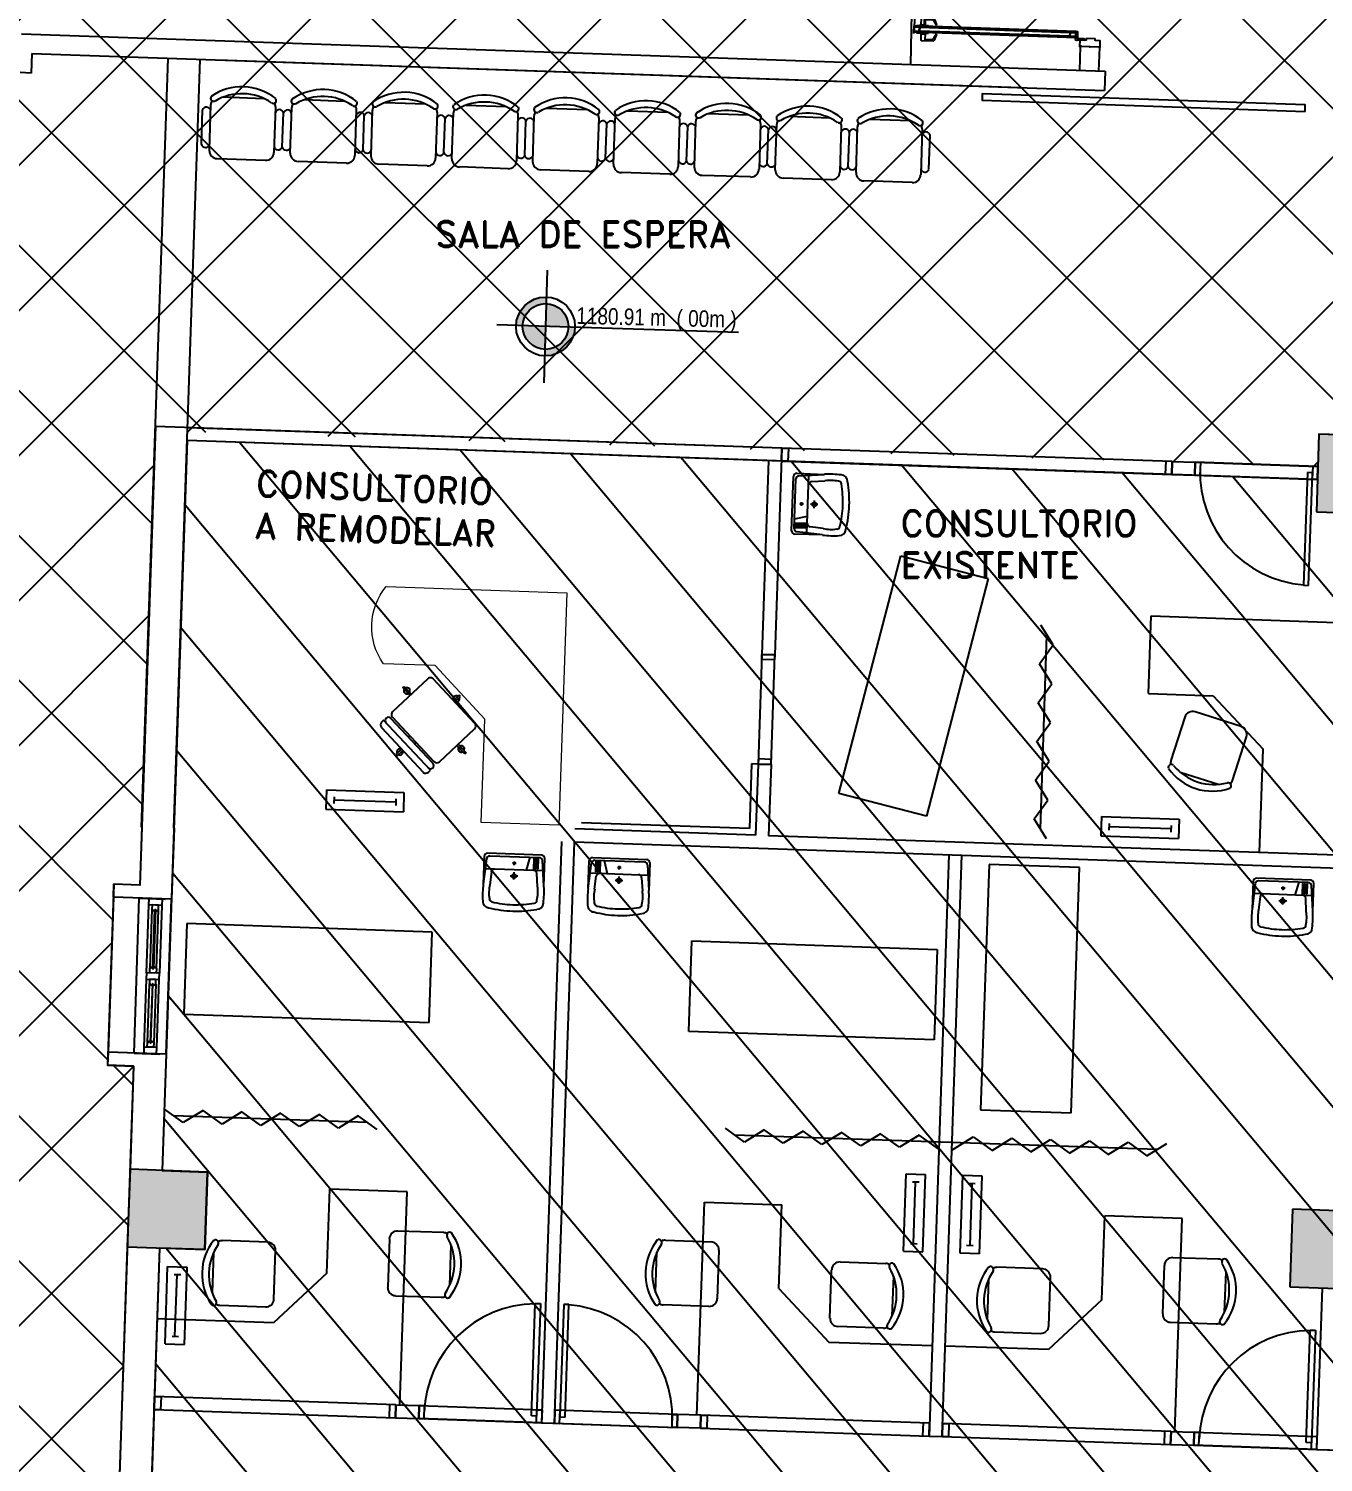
# Model space of a CAD drawing. Extents: x -28 to 149, y -33 to 76.
# Drawn here: x 68.86 to 78.88, y 21.71 to 32.8 of the extents above; entities that cross this region are included whole.
import ezdxf

# ---------------------------------------------------------------- set-up
doc = ezdxf.new("R2010")
doc.units = 0
doc.linetypes.add('HIDDEN2', pattern=[0.1875, 0.125, -0.0625])
for name, color, linetype in [('arq-escaleras', 1, 'Continuous'), ('arq-hatch', 252, 'Continuous'), ('arq-niveles', 1, 'Continuous'), ('arq-paredes-liv', 3, 'Continuous'), ('arq-proyección edificios anexos', 250, 'Continuous'), ('arq-puertas', 2, 'Continuous')]:
    doc.layers.add(name, color=color, linetype=linetype)
doc.layers.add('mv', color=191, linetype='Continuous', plot=False)
doc.styles.add('dape 2', font='ARIALN.TTF', dxfattribs={"height": 2.5})
doc.styles.add('ROMAND', font='ROMAND')

# ---------------------------------------------------------------- blocks, each defined once
blk = doc.blocks.new('S09')
for p, q in [((0.205, 0.258), (0.205, 0.348)), ((0.218, 0.348), (0.205, 0.348)), ((0.218, 0.348), (0.218, 0.258)), ((0, 0.228), (0, -0.242)), ((0.403, 0.258), (0.03, 0.258)), ((0.433, -0.242), (0.433, 0.228)), ((0.448, 0.231), (0.448, -0.244)), ((0.499, 0.258), (0.499, -0.271)), ((0.52, 0.258), (0.499, 0.258)), ((0.55, -0.242), (0.55, 0.232)), ((0, 0), (-0.062, 0)), ((-0.062, 0), (-0.062, -0.014)), ((0.448, 0.026), (0.433, 0.026)), ((0.61, 0), (0.55, 0)), ((0.61, -0.014), (0.61, 0)), ((-0.062, -0.014), (0, -0.014)), ((0.449, -0.042), (0.433, -0.042)), ((0.55, -0.014), (0.61, -0.014)), ((0.03, -0.272), (0.403, -0.272)), ((0.205, -0.355), (0.205, -0.272)), ((0.218, -0.272), (0.218, -0.355)), ((0.499, -0.271), (0.52, -0.271)), ((0.218, -0.355), (0.205, -0.355))]:
    blk.add_line(p, q)
for centre, radius, start, end in [((0.03, 0.228), 0.03, 90, 180), ((0.212, 0.301), 0.0245, 105.2437, 254.7563), ((0.212, 0.301), 0.0245, 285.2437, 74.7563), ((0.403, 0.228), 0.03, 0, 90), ((0.473, 0.232), 0.0257, 360, 180), ((0.52, 0.228), 0.0304, 8.8063, 90), ((-0.025, -0.007), 0.0246, 16.0134, 163.9866), ((0.575, -0.007), 0.024, 17.4264, 162.5736), ((-0.025, -0.007), 0.0246, 197.9938, 342.0062), ((0.575, -0.007), 0.024, 197.4264, 342.5736), ((0.03, -0.242), 0.03, 180, 270), ((0.212, -0.315), 0.0245, 106.3464, 253.6536), ((0.212, -0.315), 0.0245, 284.1467, 75.8533), ((0.403, -0.242), 0.03, 270, 360), ((0.473, -0.244), 0.0257, 180, 0), ((0.52, -0.242), 0.0292, 270, 0)]:
    blk.add_arc(centre, radius, start, end)
blk = doc.blocks.new('Torre Sur')
for points in [[(4.362, 30.868), (3.762, 30.889), (3.742, 30.289), (4.341, 30.269)], [(-4.839, 25.181), (-5.438, 25.202), (-5.459, 24.602), (-4.859, 24.581)], [(4.156, 24.872), (3.556, 24.893), (3.536, 24.293), (4.136, 24.272)]]:
    blk.add_hatch(color=256).paths.add_polyline_path(points)
for p, q in [((3.762, 30.889), (3.742, 30.289)), ((4.362, 30.868), (3.762, 30.889)), ((-0.394, 30.782), (-0.449, 29.183)), ((-0.397, 30.682), (-0.394, 30.782)), ((-0.394, 30.782), (-0.344, 30.78)), ((2.626, 30.678), (-0.394, 30.782)), ((-0.344, 30.78), (-0.347, 30.68)), ((-0.497, 30.685), (-0.549, 29.186)), ((-0.347, 30.68), (-0.397, 30.682)), ((-0.397, 30.682), (2.623, 30.578)), ((2.576, 30.68), (2.573, 30.58)), ((2.626, 30.678), (2.576, 30.68)), ((2.626, 30.678), (2.623, 30.578)), ((2.623, 30.578), (2.626, 30.678)), ((2.623, 30.578), (2.626, 30.678)), ((2.623, 30.578), (2.626, 30.678)), ((2.626, 30.678), (2.804, 30.672)), ((2.801, 30.572), (2.804, 30.672)), ((2.804, 30.672), (2.801, 30.572)), ((2.801, 30.572), (2.804, 30.672)), ((2.804, 30.672), (3.754, 30.639)), ((3.754, 30.639), (2.804, 30.672)), ((2.804, 30.672), (2.844, 30.67)), ((2.844, 30.67), (2.841, 30.571)), ((3.714, 30.641), (3.71, 30.541)), ((3.754, 30.639), (3.714, 30.641)), ((3.75, 30.539), (3.754, 30.639)), ((3.75, 30.539), (3.754, 30.639)), ((-0.319, 30.143), (-0.305, 30.563)), ((-0.299, 30.16), (-0.286, 30.544)), ((-0.279, 30.587), (-0.064, 30.579)), ((-0.262, 30.568), (-0.064, 30.579)), ((-0.2, 30.125), (-0.185, 30.573)), ((-0.163, 30.524), (-0.061, 30.529)), ((2.573, 30.58), (2.623, 30.578)), ((2.623, 30.578), (2.801, 30.572)), ((2.801, 30.572), (3.75, 30.539)), ((2.841, 30.571), (2.801, 30.572)), ((3.672, 30.592), (3.642, 29.722)), ((3.712, 30.591), (3.672, 30.592)), ((3.682, 29.72), (3.712, 30.591)), ((3.71, 30.541), (3.75, 30.539)), ((-0.227, 30.35), (-0.256, 30.351)), ((-0.243, 30.335), (-0.242, 30.365)), ((-0.116, 30.346), (-0.172, 30.348)), ((-0.143, 30.317), (-0.141, 30.377)), ((3.742, 30.289), (4.341, 30.269)), ((-0.296, 30.234), (-0.195, 30.256)), ((-0.291, 30.173), (-0.208, 30.17)), ((-0.291, 30.168), (-0.291, 30.173)), ((-0.29, 30.203), (-0.207, 30.2)), ((-0.29, 30.198), (-0.29, 30.203)), ((-0.29, 30.198), (-0.208, 30.195)), ((-0.29, 30.188), (-0.208, 30.185)), ((-0.29, 30.183), (-0.29, 30.188)), ((-0.29, 30.183), (-0.208, 30.18)), ((-0.208, 30.195), (-0.207, 30.2)), ((-0.208, 30.18), (-0.208, 30.185)), ((-0.074, 30.159), (-0.176, 30.172)), ((-0.08, 30.11), (-0.295, 30.117)), ((-0.291, 30.168), (-0.209, 30.165)), ((-0.08, 30.11), (-0.277, 30.134)), ((-0.209, 30.165), (-0.208, 30.17)), ((0.047, 28.11), (0.526, 29.949)), ((0.526, 29.949), (1.203, 29.772)), ((1.203, 29.772), (0.724, 27.934)), ((3.642, 29.722), (3.682, 29.72)), ((1.705, 29.259), (1.61, 29.412)), ((2.443, 28.883), (2.463, 29.483)), ((2.463, 29.483), (3.963, 29.431)), ((1.606, 27.836), (1.657, 29.335)), ((-0.549, 29.186), (-0.578, 28.337)), ((-0.55, 29.146), (-0.549, 29.186)), ((-0.449, 29.183), (-0.549, 29.186)), ((-0.549, 29.186), (-0.449, 29.183)), ((-0.478, 28.333), (-0.449, 29.183)), ((-0.449, 29.183), (-0.45, 29.143)), ((1.6, 29.112), (1.705, 29.259)), ((-0.45, 29.143), (-0.55, 29.146)), ((1.694, 28.959), (1.6, 29.112)), ((1.589, 28.812), (1.694, 28.959)), ((2.443, 28.883), (2.943, 28.866)), ((2.943, 28.866), (3.329, 28.453)), ((1.684, 28.659), (1.589, 28.812)), ((3.16, 28.627), (2.803, 28.741)), ((1.579, 28.513), (1.684, 28.659)), ((2.724, 28.701), (2.616, 28.364)), ((1.674, 28.359), (1.579, 28.513)), ((3.092, 28.211), (3.2, 28.548)), ((3.301, 27.653), (3.329, 28.453)), ((-0.628, 28.338), (-0.645, 27.839)), ((-0.578, 28.337), (-0.628, 28.338)), ((-0.578, 28.337), (-0.597, 27.787)), ((-0.576, 28.377), (-0.578, 28.337)), ((-0.478, 28.333), (-0.578, 28.337)), ((-0.578, 28.337), (-0.478, 28.333)), ((-0.578, 28.337), (-0.478, 28.333)), ((-0.476, 28.373), (-0.576, 28.377)), ((-0.478, 28.333), (-0.497, 27.783)), ((-0.478, 28.333), (-0.476, 28.373)), ((1.569, 28.213), (1.674, 28.359)), ((1.664, 28.059), (1.569, 28.213)), ((2.687, 28.275), (2.983, 28.181)), ((0.724, 27.934), (0.047, 28.11)), ((1.558, 27.913), (1.664, 28.059)), ((-5.347, 27.85), (-5.363, 27.4)), ((-0.645, 27.839), (-1.944, 27.883)), ((1.653, 27.76), (1.558, 27.913)), ((2.079, 27.932), (2.074, 27.782)), ((2.079, 27.932), (2.679, 27.912)), ((2.138, 27.878), (2.136, 27.827)), ((2.137, 27.855), (2.616, 27.839)), ((2.617, 27.862), (2.615, 27.811)), ((2.679, 27.912), (2.674, 27.762)), ((-5.097, 27.841), (-5.116, 27.292)), ((-2.099, 27.738), (-2.254, 23.241)), ((-2.154, 23.238), (-1.999, 27.735)), ((-1.999, 27.735), (0.999, 27.632)), ((-0.597, 27.787), (-1.996, 27.835)), ((3.901, 27.632), (-0.497, 27.783)), ((2.074, 27.782), (2.674, 27.762)), ((-2.697, 27.623), (-2.705, 27.408)), ((-2.252, 27.633), (-2.671, 27.647)), ((-2.27, 27.613), (-2.654, 27.626)), ((0.899, 27.635), (0.745, 23.138)), ((0.845, 23.135), (0.999, 27.632)), ((0.999, 27.632), (3.997, 27.529)), ((-2.68, 27.604), (-2.705, 27.408)), ((-2.242, 27.512), (-2.69, 27.528)), ((-2.449, 27.569), (-2.479, 27.57)), ((-2.465, 27.555), (-2.464, 27.584)), ((-2.344, 27.616), (-2.373, 27.517)), ((-2.314, 27.607), (-2.317, 27.525)), ((-2.312, 27.525), (-2.317, 27.525)), ((-2.309, 27.607), (-2.314, 27.607)), ((-2.309, 27.607), (-2.312, 27.525)), ((-2.299, 27.607), (-2.302, 27.524)), ((-2.297, 27.524), (-2.302, 27.524)), ((-2.294, 27.606), (-2.299, 27.607)), ((-2.294, 27.606), (-2.297, 27.524)), ((-2.284, 27.606), (-2.287, 27.524)), ((-2.282, 27.523), (-2.287, 27.524)), ((-2.279, 27.606), (-2.284, 27.606)), ((-2.279, 27.606), (-2.282, 27.523)), ((-2.235, 27.392), (-2.246, 27.59)), ((-2.235, 27.392), (-2.228, 27.607)), ((-1.893, 27.375), (-1.885, 27.59)), ((-1.893, 27.375), (-1.868, 27.572)), ((-1.859, 27.614), (-1.44, 27.6)), ((-1.842, 27.593), (-1.458, 27.58)), ((-1.834, 27.586), (-1.837, 27.503)), ((-1.834, 27.586), (-1.829, 27.586)), ((-1.829, 27.586), (-1.832, 27.503)), ((-1.819, 27.585), (-1.822, 27.503)), ((-1.819, 27.585), (-1.814, 27.585)), ((-1.814, 27.585), (-1.817, 27.503)), ((-1.804, 27.585), (-1.807, 27.502)), ((-1.804, 27.585), (-1.799, 27.584)), ((-1.799, 27.584), (-1.802, 27.502)), ((-1.768, 27.591), (-1.746, 27.49)), ((-1.667, 27.537), (-1.637, 27.536)), ((-1.652, 27.522), (-1.651, 27.551)), ((-1.434, 27.557), (-1.423, 27.359)), ((-1.416, 27.574), (-1.423, 27.359)), ((1.209, 27.561), (1.144, 25.663)), ((1.909, 27.537), (1.209, 27.561)), ((1.844, 25.638), (1.909, 27.537)), ((-5.566, 27.307), (-5.563, 27.407)), ((-5.363, 27.4), (-5.563, 27.407)), ((-2.642, 27.503), (-2.655, 27.402)), ((-2.437, 27.469), (-2.497, 27.471)), ((-2.468, 27.443), (-2.466, 27.5)), ((-2.285, 27.389), (-2.291, 27.491)), ((-1.878, 27.495), (-1.43, 27.479)), ((-1.843, 27.369), (-1.83, 27.47)), ((-1.837, 27.503), (-1.832, 27.503)), ((-1.822, 27.503), (-1.817, 27.503)), ((-1.807, 27.502), (-1.802, 27.502)), ((-1.685, 27.438), (-1.625, 27.436)), ((-1.656, 27.41), (-1.654, 27.467)), ((-1.479, 27.458), (-1.473, 27.356)), ((3.252, 27.43), (3.245, 27.215)), ((3.269, 27.412), (3.245, 27.215)), ((3.698, 27.44), (3.278, 27.454)), ((3.679, 27.42), (3.295, 27.434)), ((3.605, 27.423), (3.576, 27.324)), ((3.635, 27.414), (3.633, 27.332)), ((3.64, 27.414), (3.635, 27.414)), ((3.64, 27.414), (3.638, 27.332)), ((3.65, 27.414), (3.648, 27.331)), ((3.655, 27.414), (3.65, 27.414)), ((3.655, 27.414), (3.653, 27.331)), ((3.665, 27.413), (3.663, 27.331)), ((3.67, 27.413), (3.665, 27.413)), ((3.67, 27.413), (3.668, 27.331)), ((3.714, 27.199), (3.722, 27.414)), ((-5.566, 27.307), (-5.607, 26.108)), ((-5.116, 27.292), (-5.566, 27.307)), ((-5.407, 26.101), (-5.366, 27.3)), ((-5.407, 26.101), (-5.366, 27.3)), ((-5.366, 27.3), (-5.166, 27.293)), ((-5.366, 27.3), (-5.166, 27.293)), ((-5.366, 27.3), (-5.166, 27.293)), ((-5.366, 27.3), (-5.166, 27.293)), ((-5.366, 27.3), (-5.166, 27.293)), ((-5.366, 27.3), (-5.166, 27.293)), ((-5.33, 27.299), (-5.203, 27.295)), ((-5.303, 27.298), (-5.228, 27.296)), ((-5.292, 27.248), (-5.29, 27.298)), ((-5.29, 27.298), (-5.19, 27.294)), ((-5.19, 27.294), (-5.192, 27.244)), ((-5.157, 26.092), (-5.116, 27.292)), ((-5.157, 26.092), (-5.116, 27.292)), ((3.707, 27.319), (3.26, 27.335)), ((3.307, 27.31), (3.294, 27.209)), ((3.5, 27.377), (3.47, 27.378)), ((3.481, 27.25), (3.483, 27.307)), ((3.485, 27.362), (3.486, 27.391)), ((3.638, 27.332), (3.633, 27.332)), ((3.653, 27.331), (3.648, 27.331)), ((3.664, 27.196), (3.659, 27.298)), ((3.668, 27.331), (3.663, 27.331)), ((3.714, 27.199), (3.703, 27.397)), ((-5.31, 26.723), (-5.292, 27.248)), ((-5.192, 27.244), (-5.292, 27.248)), ((-5.268, 27.212), (-5.284, 26.757)), ((-5.267, 27.247), (-5.268, 27.212)), ((-5.268, 27.212), (-5.248, 27.197)), ((-5.217, 27.245), (-5.267, 27.247)), ((-5.261, 26.756), (-5.245, 27.211)), ((-5.241, 27.211), (-5.257, 26.756)), ((-5.248, 27.197), (-5.247, 27.213)), ((-5.247, 27.213), (-5.239, 27.213)), ((-5.245, 27.211), (-5.241, 27.211)), ((-5.239, 27.213), (-5.24, 27.197)), ((-5.24, 27.197), (-5.218, 27.21)), ((-5.234, 26.755), (-5.218, 27.21)), ((-5.218, 27.21), (-5.217, 27.245)), ((-5.192, 27.244), (-5.21, 26.72)), ((3.512, 27.276), (3.452, 27.278)), ((-4.998, 27.103), (-5.022, 26.403)), ((-3.099, 27.038), (-4.998, 27.103)), ((-3.123, 26.338), (-3.099, 27.038)), ((-1.114, 26.269), (-1.09, 26.969)), ((-1.09, 26.969), (0.808, 26.903)), ((0.808, 26.903), (0.784, 26.204)), ((-5.285, 26.722), (-5.284, 26.757)), ((-5.284, 26.757), (-5.262, 26.77)), ((-5.262, 26.77), (-5.263, 26.754)), ((-5.263, 26.754), (-5.255, 26.754)), ((-5.257, 26.756), (-5.261, 26.756)), ((-5.255, 26.754), (-5.254, 26.77)), ((-5.254, 26.77), (-5.234, 26.755)), ((-5.234, 26.755), (-5.235, 26.72)), ((-5.312, 26.673), (-5.33, 26.148)), ((-5.31, 26.723), (-5.312, 26.673)), ((-5.312, 26.673), (-5.212, 26.67)), ((-5.21, 26.72), (-5.31, 26.723)), ((-5.304, 26.182), (-5.288, 26.637)), ((-5.287, 26.672), (-5.288, 26.637)), ((-5.288, 26.637), (-5.267, 26.623)), ((-5.237, 26.67), (-5.287, 26.672)), ((-5.235, 26.72), (-5.285, 26.722)), ((-5.265, 26.636), (-5.281, 26.182)), ((-5.277, 26.182), (-5.261, 26.636)), ((-5.267, 26.623), (-5.267, 26.638)), ((-5.267, 26.638), (-5.259, 26.638)), ((-5.261, 26.636), (-5.265, 26.636)), ((-5.259, 26.638), (-5.259, 26.623)), ((-5.259, 26.623), (-5.238, 26.635)), ((-5.238, 26.635), (-5.254, 26.181)), ((-5.238, 26.635), (-5.237, 26.67)), ((-5.23, 26.145), (-5.212, 26.67)), ((-5.212, 26.67), (-5.21, 26.72)), ((-5.022, 26.403), (-3.123, 26.338)), ((-5.305, 26.147), (-5.304, 26.182)), ((-5.304, 26.182), (-5.282, 26.195)), ((-5.282, 26.195), (-5.283, 26.18)), ((-5.283, 26.18), (-5.275, 26.179)), ((-5.281, 26.182), (-5.277, 26.182)), ((-5.275, 26.179), (-5.274, 26.195)), ((-5.274, 26.195), (-5.254, 26.181)), ((-5.254, 26.181), (-5.255, 26.146)), ((0.784, 26.204), (-1.114, 26.269)), ((-5.607, 26.108), (-5.611, 26.008)), ((-5.157, 26.092), (-5.607, 26.108)), ((-5.407, 26.101), (-5.207, 26.094)), ((-5.407, 26.101), (-5.207, 26.094)), ((-5.407, 26.101), (-5.207, 26.094)), ((-5.407, 26.101), (-5.207, 26.094)), ((-5.407, 26.101), (-5.207, 26.094)), ((-5.407, 26.101), (-5.207, 26.094)), ((-5.244, 26.095), (-5.371, 26.1)), ((-5.344, 26.099), (-5.269, 26.096)), ((-5.33, 26.148), (-5.331, 26.098)), ((-5.331, 26.098), (-5.232, 26.095)), ((-5.23, 26.145), (-5.33, 26.148)), ((-5.255, 26.146), (-5.305, 26.147)), ((-5.232, 26.095), (-5.23, 26.145)), ((-5.157, 26.092), (-5.188, 25.193)), ((-5.411, 26.001), (-5.611, 26.008)), ((-5.411, 26.001), (-5.438, 25.202)), ((-5.026, 25.563), (-5.172, 25.668)), ((-4.872, 25.657), (-5.026, 25.563)), ((-4.726, 25.552), (-4.872, 25.657)), ((-4.572, 25.647), (-4.726, 25.552)), ((-4.426, 25.542), (-4.572, 25.647)), ((-4.273, 25.637), (-4.426, 25.542)), ((-4.126, 25.532), (-4.273, 25.637)), ((-3.973, 25.626), (-4.126, 25.532)), ((-3.826, 25.521), (-3.973, 25.626)), ((1.144, 25.663), (1.844, 25.638)), ((-3.6, 25.564), (-5.099, 25.615)), ((-3.673, 25.616), (-3.826, 25.521)), ((-3.526, 25.511), (-3.673, 25.616)), ((-0.684, 25.413), (-0.83, 25.519)), ((2.508, 25.354), (-0.757, 25.466)), ((-0.53, 25.508), (-0.684, 25.413)), ((-0.384, 25.403), (-0.53, 25.508)), ((-0.23, 25.498), (-0.384, 25.403)), ((-0.084, 25.393), (-0.23, 25.498)), ((0.069, 25.488), (-0.084, 25.393)), ((0.216, 25.383), (0.069, 25.488)), ((0.369, 25.477), (0.216, 25.383)), ((0.516, 25.372), (0.369, 25.477)), ((0.669, 25.467), (0.516, 25.372)), ((0.821, 25.358), (0.669, 25.467)), ((0.921, 25.351), (1.085, 25.453)), ((1.085, 25.453), (1.232, 25.348)), ((1.232, 25.348), (1.385, 25.442)), ((1.385, 25.442), (1.532, 25.337)), ((1.532, 25.337), (1.685, 25.432)), ((1.685, 25.432), (1.832, 25.327)), ((1.832, 25.327), (1.985, 25.422)), ((1.985, 25.422), (2.131, 25.317)), ((2.131, 25.317), (2.285, 25.412)), ((2.285, 25.412), (2.431, 25.306)), ((2.431, 25.306), (2.585, 25.401)), ((-5.438, 25.202), (-5.459, 24.602)), ((-4.839, 25.181), (-5.438, 25.202)), ((-4.859, 24.581), (-4.839, 25.181)), ((0.547, 24.569), (0.568, 25.168)), ((0.568, 25.168), (0.718, 25.163)), ((0.617, 25.106), (0.668, 25.104)), ((0.624, 24.627), (0.641, 25.105)), ((0.697, 24.564), (0.718, 25.163)), ((0.985, 24.554), (1.005, 25.153)), ((1.155, 25.148), (1.005, 25.153)), ((1.101, 25.09), (1.05, 25.091)), ((1.062, 24.612), (1.078, 25.09)), ((1.135, 24.549), (1.155, 25.148)), ((-3.915, 24.399), (-3.893, 25.048)), ((-3.293, 25.028), (-3.893, 25.048)), ((-3.35, 23.379), (-3.293, 25.028)), ((-1.051, 23.3), (-0.994, 24.949)), ((-0.994, 24.949), (-0.395, 24.928)), ((-0.417, 24.279), (-0.395, 24.928)), ((3.556, 24.893), (3.536, 24.293)), ((4.156, 24.872), (3.556, 24.893)), ((2.082, 24.193), (2.104, 24.842)), ((2.704, 24.822), (2.104, 24.842)), ((2.647, 23.173), (2.704, 24.822)), ((-4.372, 24.638), (-4.726, 24.65)), ((-3.431, 24.664), (-3.444, 24.289)), ((-3.013, 24.712), (-3.367, 24.724)), ((-1.295, 24.653), (-0.941, 24.641)), ((0.601, 24.628), (0.652, 24.626)), ((-5.459, 24.602), (-5.572, 21.304)), ((-5.459, 24.602), (-5.572, 21.304)), ((-5.459, 24.602), (-4.859, 24.581)), ((-5.209, 24.593), (-5.322, 21.295)), ((-4.792, 24.557), (-4.802, 24.247)), ((-4.325, 24.198), (-4.312, 24.573)), ((-2.964, 24.305), (-2.954, 24.615)), ((-1.372, 24.25), (-1.361, 24.56)), ((-0.881, 24.576), (-0.894, 24.201)), ((0.547, 24.569), (0.697, 24.564)), ((1.135, 24.549), (0.985, 24.554)), ((1.085, 24.611), (1.034, 24.613)), ((2.984, 24.506), (2.63, 24.518)), ((-5.167, 23.851), (-5.147, 24.451)), ((-5.147, 24.451), (-4.997, 24.446)), ((-5.017, 23.846), (-4.997, 24.446)), ((-0.022, 24.051), (-0.009, 24.425)), ((0.056, 24.486), (0.41, 24.473)), ((1.624, 24.432), (1.27, 24.444)), ((2.565, 24.458), (2.552, 24.083)), ((3.032, 24.099), (3.043, 24.409)), ((-5.097, 24.389), (-5.046, 24.387)), ((-5.09, 23.909), (-5.074, 24.388)), ((-3.915, 24.399), (-4.328, 24.013)), ((0.469, 24.376), (0.458, 24.067)), ((1.205, 24.351), (1.194, 24.041)), ((1.672, 23.992), (1.685, 24.367)), ((3.536, 24.293), (4.136, 24.272)), ((-3.384, 24.224), (-3.03, 24.212)), ((-0.417, 24.279), (-0.031, 23.865)), ((2.082, 24.193), (1.668, 23.807)), ((3.786, 24.284), (3.743, 23.035)), ((3.786, 24.284), (3.743, 23.035)), ((-4.743, 24.15), (-4.389, 24.138)), ((-2.332, 23.294), (-2.302, 24.164)), ((-2.302, 24.164), (-2.262, 24.163)), ((-2.262, 24.163), (-2.292, 23.292)), ((-2.082, 24.157), (-2.112, 23.286)), ((-2.042, 24.155), (-2.082, 24.157)), ((-2.072, 23.285), (-2.042, 24.155)), ((-0.959, 24.141), (-1.313, 24.153)), ((-4.328, 24.013), (-5.228, 24.044)), ((0.392, 23.974), (0.039, 23.986)), ((2.613, 24.019), (2.967, 24.006)), ((-5.167, 23.851), (-5.017, 23.846)), ((-5.113, 23.91), (-5.062, 23.908)), ((-0.031, 23.865), (0.769, 23.838)), ((1.253, 23.944), (1.607, 23.932)), ((3.664, 23.088), (3.694, 23.958)), ((3.694, 23.958), (3.734, 23.957)), ((3.734, 23.957), (3.705, 23.086)), ((1.668, 23.807), (0.869, 23.834)), ((-5.252, 23.344), (-5.248, 23.444)), ((-5.248, 23.444), (-5.252, 23.344)), ((-5.248, 23.444), (-5.198, 23.442)), ((-3.38, 23.38), (-5.248, 23.444)), ((-5.198, 23.442), (-5.202, 23.342)), ((-5.202, 23.342), (-5.252, 23.344)), ((-5.252, 23.344), (-3.383, 23.28)), ((-3.429, 23.381), (-3.433, 23.282)), ((-3.38, 23.38), (-3.429, 23.381)), ((-3.38, 23.38), (-3.383, 23.28)), ((-3.38, 23.38), (-3.383, 23.28)), ((-3.383, 23.28), (-3.38, 23.38)), ((-3.383, 23.28), (-3.38, 23.38)), ((-3.383, 23.28), (-3.38, 23.38)), ((-3.38, 23.38), (-3.2, 23.374)), ((-3.203, 23.274), (-3.2, 23.374)), ((-3.203, 23.274), (-3.2, 23.374)), ((-3.2, 23.374), (-3.203, 23.274)), ((-3.2, 23.374), (-2.25, 23.341)), ((-3.16, 23.372), (-3.2, 23.374)), ((-3.163, 23.272), (-3.16, 23.372)), ((-2.294, 23.242), (-2.29, 23.342)), ((-2.29, 23.342), (-2.25, 23.341)), ((-2.25, 23.341), (-2.254, 23.241)), ((-2.25, 23.341), (-2.254, 23.241)), ((-2.15, 23.338), (-2.154, 23.238)), ((-2.15, 23.338), (-2.154, 23.238)), ((-1.201, 23.305), (-2.15, 23.338)), ((-2.11, 23.336), (-2.15, 23.338)), ((-2.114, 23.236), (-2.11, 23.336)), ((-1.244, 23.206), (-1.241, 23.306)), ((-1.241, 23.306), (-1.201, 23.305)), ((-1.204, 23.205), (-1.201, 23.305)), ((-1.204, 23.205), (-1.201, 23.305)), ((-1.201, 23.305), (-1.204, 23.205)), ((-1.021, 23.299), (-1.201, 23.305)), ((-1.021, 23.299), (-1.024, 23.199)), ((-1.024, 23.199), (-1.021, 23.299)), ((-1.024, 23.199), (-1.021, 23.299)), ((-1.021, 23.299), (-1.024, 23.199)), ((-1.021, 23.299), (-0.971, 23.297)), ((0.748, 23.238), (-1.021, 23.299)), ((-0.971, 23.297), (-0.974, 23.197)), ((-3.433, 23.282), (-3.383, 23.28)), ((-3.383, 23.28), (-3.203, 23.274)), ((-3.203, 23.274), (-1.204, 23.205)), ((-2.254, 23.241), (-3.203, 23.274)), ((-3.203, 23.274), (-3.163, 23.272)), ((-2.292, 23.292), (-2.332, 23.294)), ((-2.254, 23.241), (-2.294, 23.242)), ((-2.254, 23.241), (-2.154, 23.238)), ((-2.154, 23.238), (-1.204, 23.205)), ((-2.154, 23.238), (-2.114, 23.236)), ((-2.112, 23.286), (-2.072, 23.285)), ((-1.204, 23.205), (-1.244, 23.206)), ((-1.024, 23.199), (-1.204, 23.205)), ((-0.974, 23.197), (-1.024, 23.199)), ((-1.024, 23.199), (0.745, 23.138)), ((0.698, 23.24), (0.695, 23.14)), ((0.748, 23.238), (0.698, 23.24)), ((0.745, 23.138), (0.748, 23.238)), ((0.745, 23.138), (0.748, 23.238)), ((0.848, 23.235), (0.845, 23.135)), ((0.845, 23.135), (0.848, 23.235)), ((2.617, 23.174), (0.848, 23.235)), ((0.848, 23.235), (0.898, 23.233)), ((0.898, 23.233), (0.895, 23.133)), ((0.695, 23.14), (0.745, 23.138)), ((0.745, 23.138), (0.845, 23.135)), ((0.845, 23.135), (2.614, 23.074)), ((0.895, 23.133), (0.845, 23.135)), ((2.567, 23.176), (2.564, 23.076)), ((2.564, 23.076), (2.614, 23.074)), ((2.617, 23.174), (2.567, 23.176)), ((2.617, 23.174), (2.614, 23.074)), ((2.614, 23.074), (2.617, 23.174)), ((2.617, 23.174), (2.614, 23.074)), ((2.614, 23.074), (2.617, 23.174)), ((2.614, 23.074), (2.617, 23.174)), ((2.614, 23.074), (2.793, 23.068)), ((2.617, 23.174), (2.797, 23.168)), ((2.793, 23.068), (2.797, 23.168)), ((2.793, 23.068), (2.797, 23.168)), ((2.797, 23.168), (2.793, 23.068)), ((2.797, 23.168), (3.746, 23.135)), ((2.837, 23.166), (2.797, 23.168)), ((2.833, 23.066), (2.837, 23.166)), ((3.705, 23.086), (3.664, 23.088)), ((3.703, 23.036), (3.706, 23.136)), ((3.706, 23.136), (3.746, 23.135)), ((3.746, 23.135), (3.743, 23.035)), ((3.746, 23.135), (3.743, 23.035)), ((2.793, 23.068), (4.792, 22.999)), ((3.743, 23.035), (2.793, 23.068)), ((2.793, 23.068), (2.833, 23.066)), ((3.743, 23.035), (3.703, 23.036)), ((3.743, 23.035), (3.843, 23.032))]:
    blk.add_line(p, q)
for centre, radius in [((-0.242, 30.35), 0.00666), ((-0.142, 30.347), 0.0162), ((-2.464, 27.57), 0.00666), ((-1.652, 27.537), 0.00666), ((-2.467, 27.47), 0.0162), ((-1.655, 27.437), 0.0162), ((3.482, 27.277), 0.0162), ((3.485, 27.377), 0.00666)]:
    blk.add_circle(centre, radius)
for centre, radius, start, end in [((3.712, 30.591), 0.87, 178.033, 265.3888), ((-0.28, 30.562), 0.025, 88.033, 178.033), ((-0.261, 30.543), 0.025, 93.2274, 178.033), ((-0.162, 30.499), 0.025, 93.2274, 178.033), ((-0.026, 29.788), 0.792, 83.3254, 92.7406), ((-0.019, 30.253), 0.279, 77.1819, 98.6582), ((0.042, 30.501), 0.025, 9.7087, 88.033), ((0.064, 30.525), 0.05, 358.033, 88.033), ((-0.738, 30.367), 0.816, 358.033, 9.7087), ((-0.738, 30.367), 0.866, 358.033, 10.3734), ((-0.738, 30.367), 0.816, 346.3573, 358.033), ((-0.738, 30.367), 0.866, 345.6927, 358.033), ((-0.172, 30.197), 0.025, 178.033, 262.8386), ((0.031, 30.181), 0.025, 268.033, 346.3573), ((-0.294, 30.142), 0.025, 178.033, 268.033), ((-0.274, 30.159), 0.025, 178.033, 262.8386), ((0.012, 30.896), 0.792, 263.3254, 272.7406), ((-0.013, 30.432), 0.279, 257.4079, 278.8842), ((0.051, 30.155), 0.05, 268.033, 358.033), ((2.784, 28.682), 0.0625, 72.1915, 162.1915), ((3.141, 28.567), 0.0625, 342.1915, 72.1915), ((2.619, 28.312), 0.0229, 40.1641, 198.8816), ((2.937, 28.545), 0.417, 215.3216, 289.0614), ((2.676, 28.345), 0.0625, 162.1915, 189.7759), ((2.951, 28.588), 0.409, 219.7672, 284.6157), ((3.06, 28.17), 0.0229, 305.5014, 104.2189), ((3.033, 28.23), 0.0625, 314.607, 342.1915), ((-2.672, 27.622), 0.025, 88.033, 178.033), ((-2.655, 27.601), 0.025, 88.033, 172.8386), ((-2.253, 27.608), 0.025, 358.033, 88.033), ((-2.618, 27.5), 0.025, 88.033, 172.8386), ((-2.316, 27.49), 0.025, 3.2274, 88.033), ((-2.271, 27.588), 0.025, 3.2274, 88.033), ((-1.86, 27.589), 0.025, 88.033, 178.033), ((-1.843, 27.568), 0.025, 88.033, 172.8386), ((-1.459, 27.555), 0.025, 3.2274, 88.033), ((-1.441, 27.575), 0.025, 358.033, 88.033), ((-1.918, 27.316), 0.792, 173.3254, 182.7406), ((-2.382, 27.341), 0.279, 167.4079, 188.8842), ((-1.805, 27.467), 0.025, 88.033, 172.8386), ((-1.504, 27.457), 0.025, 3.2274, 88.033), ((3.277, 27.429), 0.025, 88.033, 178.033), ((3.294, 27.409), 0.025, 88.033, 172.8386), ((3.678, 27.395), 0.025, 3.2274, 88.033), ((3.697, 27.415), 0.025, 358.033, 88.033), ((-2.633, 27.297), 0.025, 178.033, 256.3573), ((-2.561, 27.347), 0.279, 347.1819, 8.6582), ((-3.026, 27.354), 0.792, 353.3254, 2.7406), ((-1.106, 27.283), 0.792, 173.3254, 182.7406), ((-1.57, 27.308), 0.279, 167.4079, 188.8842), ((-1.749, 27.314), 0.279, 347.1819, 8.6582), ((-2.214, 27.321), 0.792, 353.3254, 2.7406), ((3.332, 27.307), 0.025, 88.033, 172.8386), ((3.634, 27.297), 0.025, 3.2274, 88.033), ((-2.659, 27.276), 0.05, 178.033, 268.033), ((-2.447, 28.065), 0.866, 255.6927, 268.033), ((-2.447, 28.065), 0.816, 256.3573, 268.033), ((-2.447, 28.065), 0.866, 268.033, 280.3734), ((-2.447, 28.065), 0.816, 268.033, 279.7087), ((-2.314, 27.286), 0.025, 279.7087, 358.033), ((-2.289, 27.264), 0.05, 268.033, 358.033), ((-1.847, 27.243), 0.05, 178.033, 268.033), ((-1.635, 28.032), 0.866, 255.6927, 268.033), ((-1.821, 27.264), 0.025, 178.033, 256.3573), ((-1.635, 28.032), 0.816, 256.3573, 268.033), ((-1.635, 28.032), 0.866, 268.033, 280.3734), ((-1.635, 28.032), 0.816, 268.033, 279.7087), ((-1.502, 27.253), 0.025, 279.7087, 358.033), ((-1.477, 27.231), 0.05, 268.033, 358.033), ((4.031, 27.123), 0.792, 173.3254, 182.7406), ((3.567, 27.148), 0.279, 167.4079, 188.8842), ((3.388, 27.154), 0.279, 347.1819, 8.6582), ((2.923, 27.161), 0.792, 353.3254, 2.7406), ((3.29, 27.084), 0.05, 178.033, 268.033), ((3.316, 27.104), 0.025, 178.033, 256.3573), ((3.502, 27.872), 0.816, 256.3573, 268.033), ((3.502, 27.872), 0.816, 268.033, 279.7087), ((3.636, 27.093), 0.025, 279.7087, 358.033), ((3.66, 27.071), 0.05, 268.033, 358.033), ((3.502, 27.872), 0.866, 255.6927, 268.033), ((3.502, 27.872), 0.866, 268.033, 280.3734), ((-4.464, 24.391), 0.417, 141.1631, 214.9029), ((-4.776, 24.633), 0.0229, 326.0056, 124.7231), ((-4.728, 24.587), 0.0625, 88.033, 115.6175), ((-4.374, 24.575), 0.0625, 358.033, 88.033), ((-3.369, 24.662), 0.0625, 88.033, 178.033), ((-3.015, 24.65), 0.0625, 60.4486, 88.033), ((-3.337, 24.473), 0.409, 325.6088, 30.4573), ((-2.965, 24.692), 0.0229, 51.343, 210.0604), ((-3.292, 24.471), 0.417, 321.1631, 34.9029), ((-1.033, 24.394), 0.417, 141.1631, 214.9029), ((-1.345, 24.636), 0.0229, 326.0056, 124.7231), ((-1.298, 24.591), 0.0625, 88.033, 115.6175), ((-0.944, 24.578), 0.0625, 358.033, 88.033), ((-4.419, 24.389), 0.409, 145.6088, 210.4573), ((-0.988, 24.392), 0.409, 145.6088, 210.4573), ((2.628, 24.456), 0.0625, 88.033, 178.033), ((0.054, 24.423), 0.0625, 88.033, 178.033), ((0.408, 24.411), 0.0625, 60.4486, 88.033), ((0.085, 24.234), 0.409, 325.6088, 30.4573), ((0.458, 24.454), 0.0229, 51.343, 210.0604), ((0.13, 24.233), 0.417, 321.1631, 34.9029), ((1.532, 24.185), 0.417, 141.1631, 214.9029), ((1.578, 24.183), 0.409, 145.6088, 210.4573), ((1.221, 24.427), 0.0229, 326.0056, 124.7231), ((1.268, 24.381), 0.0625, 88.033, 115.6175), ((1.622, 24.369), 0.0625, 358.033, 88.033), ((2.982, 24.444), 0.0625, 60.4486, 88.033), ((2.659, 24.267), 0.409, 325.6088, 30.4573), ((3.032, 24.486), 0.0229, 51.343, 210.0604), ((2.704, 24.266), 0.417, 321.1631, 34.9029), ((-4.791, 24.17), 0.0229, 231.343, 30.0604), ((-4.387, 24.2), 0.0625, 268.033, 358.033), ((-3.382, 24.287), 0.0625, 178.033, 268.033), ((-3.028, 24.275), 0.0625, 268.033, 295.6175), ((-2.98, 24.229), 0.0229, 146.0056, 304.7231), ((-1.361, 24.173), 0.0229, 231.343, 30.0604), ((-0.956, 24.204), 0.0625, 268.033, 358.033), ((-4.741, 24.213), 0.0625, 240.4486, 268.033), ((-2.292, 23.292), 0.87, 90.6772, 178.033), ((-2.112, 23.286), 0.87, 358.033, 85.3888), ((-1.31, 24.216), 0.0625, 240.4486, 268.033), ((2.615, 24.081), 0.0625, 178.033, 268.033), ((0.041, 24.048), 0.0625, 178.033, 268.033), ((0.395, 24.036), 0.0625, 268.033, 295.6175), ((0.442, 23.99), 0.0229, 146.0056, 304.7231), ((1.205, 23.964), 0.0229, 231.343, 30.0604), ((1.609, 23.995), 0.0625, 268.033, 358.033), ((2.969, 24.069), 0.0625, 268.033, 295.6175), ((3.016, 24.023), 0.0229, 146.0056, 304.7231), ((1.255, 24.007), 0.0625, 240.4486, 268.033), ((3.705, 23.086), 0.87, 90.6772, 178.033)]:
    blk.add_arc(centre, radius, start, end)
at = {"style": 'ROMAND'}
for s, p in [('CONSULTORIO', (0.524, 30.1)), ('EXISTENTE', (0.524, 29.777))]:
    blk.add_text(s, height=0.2, dxfattribs=at).set_placement(p)
blk = doc.blocks.new('*U153')
for p, q in [((0.062, 1.343), (0.062, 1.253)), ((0.07, 1.343), (0.062, 1.343)), ((0.115, 1.343), (0.123, 1.343)), ((0.123, 1.343), (0.123, 1.253)), ((0.006, 1.305), (0.006, 1.208)), ((0.057, 1.31), (0.011, 1.31)), ((0.016, 1.283), (0.016, 1.217)), ((0.051, 1.278), (0.016, 1.278)), ((0.051, 1.278), (0.057, 1.285)), ((0.057, 1.315), (0.057, 1.28)), ((0.062, 1.315), (0.057, 1.315)), ((0.062, 1.28), (0.057, 1.28)), ((0.07, 1.253), (0.062, 1.253)), ((0.115, 1.253), (0.123, 1.253)), ((0.123, 1.315), (0.128, 1.315)), ((0.123, 1.28), (0.128, 1.28)), ((0.128, 1.315), (0.128, 1.28)), ((0.128, 1.31), (0.174, 1.31)), ((0.128, 1.285), (0.167, 1.285)), ((0.134, 1.278), (0.128, 1.285)), ((0.134, 1.278), (0.169, 1.278)), ((0.169, 1.283), (0.169, 1.217)), ((0.179, 1.305), (0.179, 1.208)), ((0.055, 1.189), (0.006, 1.208)), ((0.057, 1.192), (0.016, 1.217)), ((0.057, 1.192), (0.055, 1.189)), ((0.128, 1.192), (0.169, 1.217)), ((0.128, 1.192), (0.13, 1.189)), ((0.13, 1.189), (0.179, 1.208))]:
    blk.add_line(p, q)
for points in [[(0.115, 1.368), (0.07, 1.368), (0.07, 0.109), (0.115, 0.109)], [(0.077, 1.323), (0.107, 1.323), (0.107, 1.363), (0.077, 1.363)], [(0.107, 0.159), (0.077, 0.159), (0.077, 1.318), (0.107, 1.318)], [(0.077, 0.154), (0.107, 0.154), (0.107, 0.114), (0.077, 0.114)]]:
    blk.add_lwpolyline(points, close=True)
for points in [[(0.007, -0.069), (0, -0.069), (0, -0.079), (0.05, -0.079), (0.05, -0.039), (0.065, -0.039), (0.065, 0.031), (0.05, 0.031), (0.05, 0.079), (0, 0.079), (0, 0.069), (0.01, 0.069)], [(0.051, 0.095), (0.051, 0.045), (0.061, 0.045), (0.061, 0.095)], [(0.065, 0.109), (0.115, 0.109), (0.115, 0.099), (0.065, 0.099)]]:
    blk.add_lwpolyline(points)
blk.add_circle((0.056, 0.104), 0.01)
at = {"color": 251, "linetype": 'HIDDEN2'}
blk.add_arc((0.056, 0.104), 1.264, 0, 90, dxfattribs=at)
for centre, radius, start, end in [((0.011, 1.305), 0.005, 90, 180), ((0.167, 1.283), 0.002, 360, 90), ((0.174, 1.305), 0.005, 360, 90)]:
    blk.add_arc(centre, radius, start, end)
at = {"layer": 'mv'}
blk.add_line((0.07, 1.368), (0.056, 1.368), dxfattribs=at)
blk.add_point((0, 0), dxfattribs=at)
blk.add_point((0, 0), dxfattribs=at)
blk.add_point((0, 0), dxfattribs=at)
blk.add_point((0, 0), dxfattribs=at)
blk.add_point((0, 0), dxfattribs=at)
blk.add_point((0, 0), dxfattribs=at)
blk.add_point((0, 0), dxfattribs=at)
blk.add_point((0, 0), dxfattribs=at)
blk.add_point((0, 0), dxfattribs=at)

msp = doc.modelspace()

# ---------------------------------------------------------------- hatches: boundary and pattern name
at = {"layer": 'arq-hatch'}
h = msp.add_hatch(dxfattribs=at)
h.set_pattern_fill('NET', color=256, scale=0.25, angle=45, style=0)
h.paths.add_polyline_path([(62.72, 16.105), (69.166, 15.884), (69.166, 16.585), (69.39, 16.585), (69.43, 17.727), (69.17, 17.736), (69.211, 18.936), (69.471, 18.927), (69.51, 20.076), (69.251, 20.085), (69.292, 21.284), (69.552, 21.275), (69.672, 24.773), (69.472, 24.78), (69.52, 26.179), (69.72, 26.172), (69.841, 29.686), (78.836, 29.411), (78.845, 29.661), (79.095, 29.653), (79.189, 32.401), (79.33, 35.048), (79.03, 35.058), (79.051, 35.658), (70.656, 35.946), (70.321, 35.857), (68.999, 35.903), (69.005, 36.053), (67.805, 36.094), (67.8, 35.944), (67.213, 35.965), (64.068, 35.076), (64.027, 35.22), (62.872, 34.894), (62.913, 34.749), (61.693, 34.404), (61.652, 34.549), (60.58, 34.246), (60.497, 34.222), (60.538, 34.078), (60.374, 34.032), (59.973, 35.572), (56.35, 34.549), (56.35, 33), (56, 33), (56, 29.834), (56.075, 29.699), (57.517, 30.109), (62.745, 29.93), (62.734, 29.619), (63.184, 29.604), (62.792, 18.21), (63.143, 18.21), (63.143, 17.598), (62.772, 17.611)])
h.paths.add_polyline_path([(74.71, 66.271), (74.179, 51.278), (76.001, 42.334), (78.998, 42.943), (77.327, 51.176), (77.858, 66.159)])
h = msp.add_hatch(dxfattribs=at)
h.set_pattern_fill('LINE', color=1, scale=0.2, angle=130, style=0)
h.paths.add_polyline_path([(79.424, 29.041), (78.824, 29.062), (78.833, 29.311), (70.088, 29.612), (69.894, 23.965), (70.244, 23.953), (70.223, 23.353), (69.874, 23.365), (69.688, 17.969), (70.038, 17.957), (70.017, 17.357), (69.668, 17.369), (69.482, 11.972), (69.832, 11.96), (69.812, 11.36), (69.462, 11.372), (69.276, 5.976), (69.626, 5.964), (69.614, 5.614), (78.009, 5.326), (78.021, 5.675), (78.621, 5.655), (78.6, 5.055), (82.848, 4.909), (83.165, 14.154), (83.863, 32.14), (83.867, 32.24), (79.189, 32.401), (79.095, 29.653), (79.445, 29.641)])
at = {"layer": 'arq-niveles'}
h = msp.add_hatch(color=8, dxfattribs=at)
h.paths.add_polyline_path([(72.682, 30.501, 0.414214), (72.854, 30.318), (72.86, 30.495)])
h.paths.add_polyline_path([(72.865, 30.673), (72.86, 30.495), (73.037, 30.49, 0.414214)])
h.paths.add_polyline_path([(72.632, 30.503), (72.682, 30.501, -0.414214), (72.865, 30.673), (72.867, 30.723, 0.414214)])
h.paths.add_polyline_path([(72.854, 30.318), (72.852, 30.268, 0.414214), (73.087, 30.488), (73.037, 30.49, -0.414214)])

# ---------------------------------------------------------------- linework, layer by layer
at = {"layer": 'arq-escaleras'}
msp.add_line((75.754, 35.521), (75.683, 32.521), dxfattribs=at)
at = {"layer": 'arq-hatch'}
msp.add_lwpolyline([(79.33, 35.048), (79.095, 29.653), (78.845, 29.661), (78.833, 29.311), (74.685, 29.454), (74.689, 29.554), (69.842, 29.72), (69.72, 26.172), (69.52, 26.179), (69.472, 24.78), (69.672, 24.773), (69.39, 16.578), (69.19, 16.585), (69.166, 15.885), (62.72, 16.107)], dxfattribs=at)
at = {"layer": 'arq-hatch', "color": 1}
for points in [[(82.848, 4.909), (83.807, 32.242), (79.189, 32.401), (79.098, 29.753), (79.095, 29.653), (78.845, 29.661), (78.833, 29.311), (70.088, 29.612)], [(70.088, 29.612), (69.894, 23.965), (70.244, 23.953), (70.223, 23.353), (69.874, 23.365), (69.688, 17.969), (70.038, 17.957), (70.017, 17.357), (69.668, 17.369), (69.482, 11.972)]]:
    msp.add_lwpolyline(points, dxfattribs=at)
at = {"layer": 'arq-niveles'}
for p, q in [((72.874, 30.932), (72.846, 30.058)), ((74.353, 30.448), (72.483, 30.507))]:
    msp.add_line(p, q, dxfattribs=at)
for radius in [0.228, 0.177]:
    msp.add_circle((72.86, 30.495), radius, dxfattribs=at)
at = {"layer": 'arq-paredes-liv'}
for p, q in [((68.806, 32.758), (77.19, 32.47)), ((76.998, 32.661), (76.991, 32.476)), ((77.146, 32.655), (76.998, 32.661)), ((77.146, 32.655), (77.139, 32.471)), ((68.886, 32.606), (68.881, 32.456)), ((68.886, 32.606), (77.185, 32.32)), ((69.735, 26.622), (69.94, 32.569)), ((69.985, 26.614), (70.189, 32.561)), ((76.536, 32.342), (70.324, 32.556)), ((68.881, 32.456), (68.795, 32.459)), ((77.19, 32.47), (77.185, 32.32)), ((74.689, 29.554), (70.092, 29.712)), ((74.685, 29.454), (70.088, 29.612)), ((74.685, 29.454), (74.689, 29.554))]:
    msp.add_line(p, q, dxfattribs=at)
at = {"layer": 'arq-proyección edificios anexos'}
for p, q in [((70.198, 31.904), (70.207, 32.17)), ((70.259, 31.858), (70.271, 32.212)), ((70.368, 32.271), (70.678, 32.26)), ((70.771, 32.195), (70.758, 31.841)), ((70.884, 31.836), (70.896, 32.19)), ((70.994, 32.25), (71.303, 32.239)), ((71.396, 32.173), (71.384, 31.819)), ((71.51, 31.815), (71.522, 32.169)), ((71.619, 32.228), (71.929, 32.217)), ((72.245, 32.207), (72.554, 32.196)), ((72.87, 32.185), (73.18, 32.174)), ((70.823, 31.883), (70.832, 32.148)), ((70.823, 31.883), (70.832, 32.148)), ((71.449, 31.861), (71.458, 32.127)), ((71.449, 31.861), (71.458, 32.127)), ((72.022, 32.152), (72.01, 31.798)), ((72.074, 31.84), (72.083, 32.105)), ((72.074, 31.84), (72.083, 32.105)), ((72.135, 31.793), (72.147, 32.147)), ((72.647, 32.13), (72.635, 31.776)), ((72.7, 31.818), (72.709, 32.084)), ((72.7, 31.818), (72.709, 32.084)), ((72.761, 31.772), (72.773, 32.126)), ((73.273, 32.109), (73.261, 31.755)), ((73.325, 31.797), (73.334, 32.062)), ((73.325, 31.797), (73.334, 32.062)), ((73.386, 31.75), (73.398, 32.104)), ((73.496, 32.164), (73.805, 32.153)), ((73.898, 32.087), (73.886, 31.733)), ((74.012, 31.729), (74.024, 32.083)), ((74.121, 32.142), (74.431, 32.132)), ((74.524, 32.066), (74.512, 31.712)), ((74.637, 31.708), (74.649, 32.061)), ((74.747, 32.121), (75.056, 32.11)), ((75.372, 32.099), (75.682, 32.089)), ((73.951, 31.775), (73.96, 32.041)), ((73.951, 31.775), (73.96, 32.041)), ((74.576, 31.754), (74.586, 32.019)), ((74.576, 31.754), (74.586, 32.019)), ((75.149, 32.044), (75.137, 31.69)), ((75.202, 31.732), (75.211, 31.998)), ((75.202, 31.732), (75.211, 31.998)), ((75.263, 31.686), (75.275, 32.04)), ((75.775, 32.023), (75.763, 31.669)), ((75.827, 31.711), (75.837, 31.976)), ((70.694, 31.78), (70.319, 31.793)), ((71.319, 31.759), (70.945, 31.772)), ((71.945, 31.737), (71.57, 31.75)), ((72.57, 31.716), (72.196, 31.729)), ((73.196, 31.694), (72.821, 31.707)), ((73.821, 31.673), (73.447, 31.686)), ((74.447, 31.652), (74.072, 31.664)), ((75.072, 31.63), (74.698, 31.643)), ((75.698, 31.609), (75.323, 31.621)), ((71.165, 26.91), (71.16, 26.761)), ((71.165, 26.91), (71.765, 26.89)), ((71.165, 26.91), (71.765, 26.89)), ((71.224, 26.856), (71.222, 26.805)), ((71.765, 26.89), (71.76, 26.74)), ((71.765, 26.89), (71.76, 26.74)), ((71.16, 26.761), (71.76, 26.74)), ((71.16, 26.761), (71.76, 26.74)), ((71.223, 26.833), (71.702, 26.817)), ((71.223, 26.833), (71.702, 26.817)), ((71.703, 26.84), (71.701, 26.789)), ((71.703, 26.84), (71.701, 26.789))]:
    msp.add_line(p, q, dxfattribs=at)
at = {"layer": 'arq-proyección edificios anexos', "lineweight": 0}
msp.add_lwpolyline([(72.963, 26.636), (72.363, 26.657), (72.391, 27.457), (72.005, 27.871), (71.606, 27.885, -0.337441), (71.627, 28.484), (73.026, 28.435), (72.963, 26.636)], format="xyb", dxfattribs=at)
at = {"layer": 'arq-proyección edificios anexos'}
for centre, radius, start, end in [((70.511, 31.933), 0.417, 51.1631, 124.9029), ((70.51, 31.887), 0.409, 55.6088, 120.4573), ((71.137, 31.911), 0.417, 51.1631, 124.9029), ((71.763, 31.89), 0.417, 51.1631, 124.9029), ((72.388, 31.868), 0.417, 51.1631, 124.9029), ((70.238, 32.16), 0.0326, 14.2932, 161.7728), ((70.291, 32.26), 0.0229, 141.343, 300.0604), ((70.333, 32.21), 0.0625, 150.4486, 178.033), ((70.754, 32.244), 0.0229, 236.0056, 34.7231), ((70.708, 32.197), 0.0625, 358.033, 25.6175), ((70.801, 32.14), 0.0326, 14.2932, 168.7384), ((70.863, 32.138), 0.0326, 14.2932, 161.7728), ((70.916, 32.239), 0.0229, 141.343, 300.0604), ((70.959, 32.188), 0.0625, 150.4486, 178.033), ((71.135, 31.866), 0.409, 55.6088, 120.4573), ((71.38, 32.223), 0.0229, 236.0056, 34.7231), ((71.334, 32.175), 0.0625, 358.033, 25.6175), ((71.542, 32.217), 0.0229, 141.343, 300.0604), ((71.584, 32.167), 0.0625, 150.4486, 178.033), ((71.761, 31.844), 0.409, 55.6088, 120.4573), ((72.005, 32.201), 0.0229, 236.0056, 34.7231), ((71.959, 32.154), 0.0625, 358.033, 25.6175), ((72.167, 32.196), 0.0229, 141.343, 300.0604), ((72.21, 32.145), 0.0625, 150.4486, 178.033), ((72.386, 31.823), 0.409, 55.6088, 120.4573), ((72.631, 32.18), 0.0229, 236.0056, 34.7231), ((72.793, 32.174), 0.0229, 141.343, 300.0604), ((73.014, 31.847), 0.417, 51.1631, 124.9029), ((73.012, 31.801), 0.409, 55.6088, 120.4573), ((73.256, 32.158), 0.0229, 236.0056, 34.7231), ((73.639, 31.825), 0.417, 51.1631, 124.9029), ((73.637, 31.78), 0.409, 55.6088, 120.4573), ((74.265, 31.804), 0.417, 51.1631, 124.9029), ((74.89, 31.782), 0.417, 51.1631, 124.9029), ((75.516, 31.761), 0.417, 51.1631, 124.9029), ((71.426, 32.119), 0.0326, 14.2932, 168.7384), ((71.489, 32.117), 0.0326, 14.2932, 161.7728), ((72.052, 32.097), 0.0326, 14.2932, 168.7384), ((72.114, 32.095), 0.0326, 14.2932, 161.7728), ((72.585, 32.132), 0.0625, 358.033, 25.6175), ((72.677, 32.076), 0.0326, 14.2932, 168.7384), ((72.74, 32.074), 0.0326, 14.2932, 161.7728), ((72.835, 32.124), 0.0625, 150.4486, 178.033), ((73.21, 32.111), 0.0625, 358.033, 25.6175), ((73.303, 32.054), 0.0326, 14.2932, 168.7384), ((73.365, 32.052), 0.0326, 14.2932, 161.7728), ((73.418, 32.153), 0.0229, 141.343, 300.0604), ((73.461, 32.102), 0.0625, 150.4486, 178.033), ((73.882, 32.137), 0.0229, 236.0056, 34.7231), ((73.836, 32.089), 0.0625, 358.033, 25.6175), ((73.928, 32.033), 0.0326, 14.2932, 168.7384), ((73.991, 32.031), 0.0326, 14.2932, 161.7728), ((74.044, 32.131), 0.0229, 141.343, 300.0604), ((74.086, 32.081), 0.0625, 150.4486, 178.033), ((74.263, 31.758), 0.409, 55.6088, 120.4573), ((74.507, 32.115), 0.0229, 236.0056, 34.7231), ((74.461, 32.068), 0.0625, 358.033, 25.6175), ((74.669, 32.11), 0.0229, 141.343, 300.0604), ((74.712, 32.059), 0.0625, 150.4486, 178.033), ((74.888, 31.737), 0.409, 55.6088, 120.4573), ((75.133, 32.094), 0.0229, 236.0056, 34.7231), ((75.087, 32.046), 0.0625, 358.033, 25.6175), ((75.295, 32.088), 0.0229, 141.343, 300.0604), ((75.337, 32.038), 0.0625, 150.4486, 178.033), ((75.514, 31.715), 0.409, 55.6088, 120.4573), ((75.758, 32.072), 0.0229, 236.0056, 34.7231), ((74.554, 32.011), 0.0326, 14.2932, 168.7384), ((74.616, 32.009), 0.0326, 14.2932, 161.7728), ((75.179, 31.99), 0.0326, 14.2932, 168.7384), ((75.242, 31.988), 0.0326, 14.2932, 161.7728), ((75.712, 32.025), 0.0625, 358.033, 25.6175), ((75.805, 31.968), 0.0326, 14.2932, 168.7384), ((70.229, 31.912), 0.0326, 194.2932, 341.7728), ((70.321, 31.856), 0.0625, 178.033, 268.033), ((70.696, 31.843), 0.0625, 268.033, 358.033), ((70.792, 31.893), 0.0326, 187.3276, 341.7728), ((70.855, 31.891), 0.0326, 194.2932, 341.7728), ((70.947, 31.834), 0.0625, 178.033, 268.033), ((71.418, 31.872), 0.0326, 187.3276, 341.7728), ((71.48, 31.869), 0.0326, 194.2932, 341.7728), ((72.043, 31.85), 0.0326, 187.3276, 341.7728), ((72.106, 31.848), 0.0326, 194.2932, 341.7728), ((71.322, 31.821), 0.0625, 268.033, 358.033), ((71.572, 31.813), 0.0625, 178.033, 268.033), ((71.947, 31.8), 0.0625, 268.033, 358.033), ((72.198, 31.791), 0.0625, 178.033, 268.033), ((72.573, 31.778), 0.0625, 268.033, 358.033), ((72.669, 31.829), 0.0326, 187.3276, 341.7728), ((72.731, 31.826), 0.0326, 194.2932, 341.7728), ((72.823, 31.77), 0.0625, 178.033, 268.033), ((73.198, 31.757), 0.0625, 268.033, 358.033), ((73.294, 31.807), 0.0326, 187.3276, 341.7728), ((73.357, 31.805), 0.0326, 194.2932, 341.7728), ((73.449, 31.748), 0.0625, 178.033, 268.033), ((73.824, 31.735), 0.0625, 268.033, 358.033), ((73.92, 31.786), 0.0326, 187.3276, 341.7728), ((73.982, 31.783), 0.0326, 194.2932, 341.7728), ((74.074, 31.727), 0.0625, 178.033, 268.033), ((74.545, 31.764), 0.0326, 187.3276, 341.7728), ((74.608, 31.762), 0.0326, 194.2932, 341.7728), ((75.171, 31.743), 0.0326, 187.3276, 341.7728), ((75.233, 31.74), 0.0326, 194.2932, 341.7728), ((74.449, 31.714), 0.0625, 268.033, 358.033), ((74.7, 31.705), 0.0625, 178.033, 268.033), ((75.075, 31.693), 0.0625, 268.033, 358.033), ((75.325, 31.684), 0.0625, 178.033, 268.033), ((75.7, 31.671), 0.0625, 268.033, 358.033), ((75.796, 31.721), 0.0326, 187.3276, 341.7728)]:
    msp.add_arc(centre, radius, start, end, dxfattribs=at)
at = {"layer": 'arq-puertas'}
msp.add_lwpolyline([(78.737, 32.159), (78.739, 32.209), (76.24, 32.295), (76.238, 32.245)], close=True, dxfattribs=at)

# ---------------------------------------------------------------- block references
at = {"layer": 'arq-proyección edificios anexos', "lineweight": 0}
msp.add_blockref('Torre Sur', (75.083, -1.228), dxfattribs=at)
at = {"layer": 'arq-proyección edificios anexos', "lineweight": 0, "rotation": 223.0986505286698}
msp.add_blockref('S09', (72.157, 27.591), dxfattribs=at)
at = {"layer": 'arq-puertas', "rotation": 88.02740141551517}
msp.add_blockref('*U153', (77.072, 32.658), dxfattribs=at)

# ---------------------------------------------------------------- texts
at = {"layer": 'arq-niveles', "color": 2, "style": 'dape 2'}
msp.add_text('1180.91 m  ( 00m )', height=0.12821, rotation=358.5695, dxfattribs=at).set_placement((73.097, 30.516))
at = {"layer": 'arq-proyección edificios anexos', "style": 'ROMAND'}
msp.add_text('SALA DE ESPERA', height=0.2, dxfattribs=at).set_placement((72.007, 31.109))
for s, p in [('CONSULTORIO', (70.617, 29.181)), ('A REMODELAR', (70.606, 28.857))]:
    msp.add_text(s, height=0.2, rotation=358.0413, dxfattribs=at).set_placement(p)

doc.saveas('drawing.dxf')
